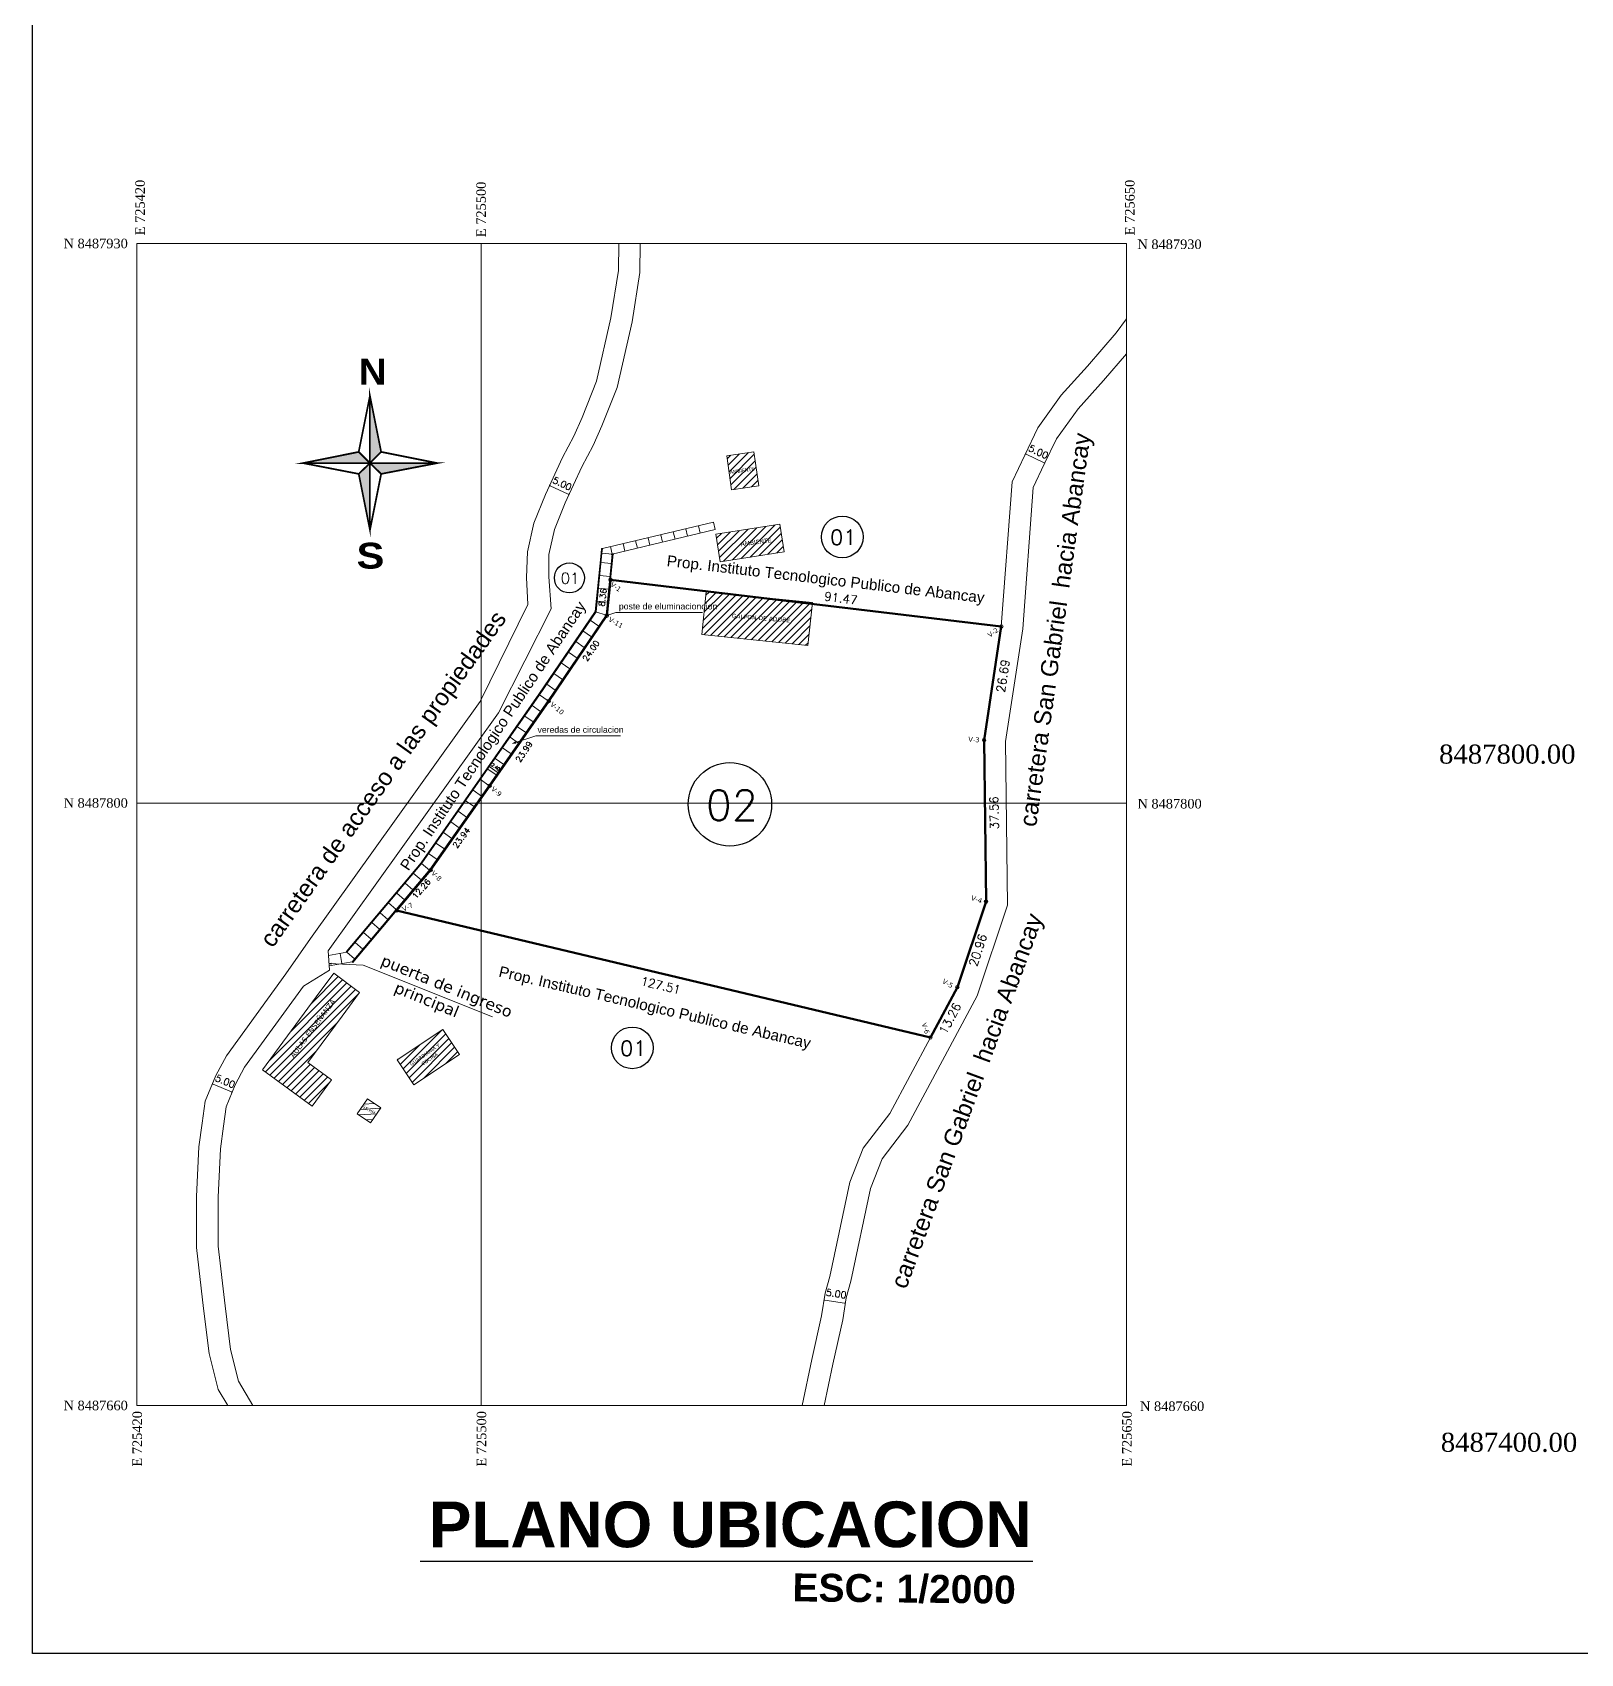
# Model space of a CAD drawing. Header units: metres. Extents: x 717911 to 838331, y 8495011 to 8501478.
# Drawn here: x 837811 to 837990.9, y 8495954.4 to 8496142.8 of the extents above; entities that cross this region are included whole.
import ezdxf
from ezdxf.enums import TextEntityAlignment as Align

# ---------------------------------------------------------------- set-up
doc = ezdxf.new("R2010")
doc.units = ezdxf.units.M
for name, color, linetype, lineweight in [('0.09', 161, 'Continuous', 9), ('1-blanco', 7, 'Continuous', 25), ('A-ACOTACION', 7, 'Continuous', 9), ('ACERO LONG', 211, 'Continuous', 35), ('Cimientos', 1, 'Continuous', 50), ('COORD', 7, 'Continuous', 0), ('Cota de Nivel', 7, 'Continuous', 0), ('Del Rotulo', 7, 'Continuous', 5), ('linea de piso', 140, 'Continuous', 13), ('lotes', 2, 'Continuous', 13), ('lotes-R', 7, 'Continuous', 0), ('MUROS-05', 5, 'Continuous', 30), ('TEXTO', 7, 'Continuous', 0)]:
    doc.layers.add(name, color=color, linetype=linetype, lineweight=lineweight)
doc.layers.add('2D Drafting - General_Pen_No__102', color=7, linetype='Continuous', lineweight=13, true_color=0xcccccc)
doc.layers.add('C-TOPO-MINR-N', color=7, linetype='Continuous', lineweight=0, true_color=0x346a34)
doc.layers.add('AMBIENTA', color=6, linetype='Continuous')
doc.layers.add('GRILLA', color=7, linetype='Continuous')
doc.styles.add('2mm', font='verdana.ttf', dxfattribs={"height": 8})
doc.styles.add('CCO', font='')
doc.styles.add('L120', font='times.ttf', dxfattribs={"height": 3})
doc.styles.add('NUMERACION', font='verdana.ttf', dxfattribs={"height": 2.5})
doc.styles.get("Standard").update_dxf_attribs({"font": 'simplex.shx'})
doc.styles.get('CCO').set_extended_font_data('Arial Black')
pattern_1 = [(45, (438304.1879, 4247147.8738), (-0.43499999927, 0.43499999927), [])]

# ---------------------------------------------------------------- blocks, each defined once
blk = doc.blocks.new('_Dot')
at = {"color": 0, "linetype": 'ByBlock', "lineweight": -2}
blk.add_line((-0.5, 0), (-1, 0), dxfattribs=at)
at = {"color": 0, "linetype": 'ByBlock', "const_width": 0.5}
blk.add_lwpolyline([(-0.25, 0, 1), (0.25, 0, 1)], format="xyb", close=True, dxfattribs=at)

msp = doc.modelspace()

# ---------------------------------------------------------------- hatches: boundary and pattern name
at = {"layer": '0.09', "lineweight": 0}
h = msp.add_hatch(dxfattribs=at)
h.set_pattern_fill('JIS_WOOD', color=256, scale=0.87)
h.set_pattern_definition([(45, (837891.7134, 8496094.0695), (-0.435, 0.435), [])])
h.paths.add_polyline_path([(837891.713, 8496093.61), (837892.29, 8496089.652), (837895.444, 8496090.111), (837894.868, 8496094.069)])
h.paths.add_polyline_path([(837892.027, 8496091.353), (837895.14, 8496091.803), (837895.053, 8496092.406), (837891.94, 8496091.956)], flags=25)
h = msp.add_hatch(dxfattribs=at)
h.set_pattern_fill('JIS_WOOD', color=256, scale=0.87)
h.set_pattern_definition(pattern_1)
h.paths.add_polyline_path([(837890.468, 8496084.474), (837890.971, 8496081.285), (837898.38, 8496082.453), (837897.877, 8496085.642)])
h.paths.add_polyline_path([(837893.268, 8496082.927), (837897.162, 8496083.465), (837897.058, 8496084.22), (837893.163, 8496083.682)], flags=24)
h = msp.add_hatch(dxfattribs=at)
h.set_pattern_fill('JIS_WOOD', color=256, scale=0.87)
h.set_pattern_definition([(45, (837888.8343, 8496077.8003), (-0.435, 0.435), [])])
h.paths.add_polyline_path([(837888.834, 8496072.819), (837901.156, 8496071.555), (837901.667, 8496076.536), (837889.345, 8496077.8)])
h.paths.add_polyline_path([(837892.138, 8496074.62), (837899.244, 8496074.081), (837899.304, 8496074.872), (837892.198, 8496075.411)], flags=24)
h = msp.add_hatch(dxfattribs=at)
h.set_pattern_fill('JIS_WOOD', color=256, scale=0.87)
h.set_pattern_definition(pattern_1)
h.paths.add_polyline_path([(837837.777, 8496022.271), (837843.53, 8496018.029), (837845.782, 8496021.083), (837843.041, 8496023.104), (837847.021, 8496028.501), (837849.047, 8496031.249), (837846.045, 8496033.485), (837844.019, 8496030.737)])
h.paths.add_polyline_path([(837841.468, 8496023.292), (837846.843, 8496030.562), (837845.844, 8496031.301), (837840.469, 8496024.031)], flags=24)
h = msp.add_hatch(dxfattribs=at)
h.set_pattern_fill('JIS_WOOD', color=256, scale=0.87)
h.set_pattern_definition(pattern_1)
h.paths.add_polyline_path([(837858.716, 8496026.955), (837853.404, 8496023.422), (837855.342, 8496020.508), (837860.655, 8496024.041)])
h.paths.add_polyline_path([(837856.387, 8496022.566), (837858.425, 8496023.958), (837858.067, 8496024.482), (837856.029, 8496023.09)], flags=24)
h.paths.add_polyline_path([(837855.041, 8496022.541), (837858.715, 8496025.051), (837858.358, 8496025.574), (837854.684, 8496023.064)], flags=24)

# ---------------------------------------------------------------- linework, layer by layer
for p, q in [((837849.008, 8496017.015, -964.236), (837851.031, 8496017.147, -964.236)), ((837849.115, 8496017.639, -964.236), (837851.479, 8496017.792, -964.236)), ((837849.563, 8496018.284, -964.236), (837850.749, 8496018.361, -964.236)), ((837849.807, 8496016.451, -964.236), (837850.583, 8496016.501, -964.236))]:
    msp.add_line(p, q, dxfattribs=at)
at = {"layer": '0.09', "lineweight": 0, "flags": 128}
for points, elevation in [([(837894.868, 8496094.069), (837891.713, 8496093.61)], -0.415), ([(837895.444, 8496090.111), (837894.868, 8496094.069)], -0.415), ([(837892.29, 8496089.652), (837891.713, 8496093.61)], -0.415), ([(837895.444, 8496090.111), (837892.29, 8496089.652)], -0.415), ([(837890.468, 8496084.474), (837897.877, 8496085.642)], -0.413), ([(837890.468, 8496084.474), (837890.971, 8496081.285)], -0.413), ([(837897.877, 8496085.642), (837898.38, 8496082.453)], -0.413), ([(837890.971, 8496081.285), (837898.38, 8496082.453)], -0.413), ([(837889.345, 8496077.8), (837888.834, 8496072.819)], -0.53), ([(837901.667, 8496076.536), (837889.345, 8496077.8)], -0.53), ([(837901.667, 8496076.536), (837901.156, 8496071.555)], -960.481), ([(837901.156, 8496071.555), (837888.834, 8496072.819)], -0.53), ([(837846.045, 8496033.485), (837844.019, 8496030.737), (837837.777, 8496022.271)], -5.291), ([(837846.045, 8496033.485), (837849.047, 8496031.249)], -5.291), ([(837849.047, 8496031.249), (837847.021, 8496028.501), (837843.041, 8496023.104)], -5.291), ([(837858.716, 8496026.955), (837853.404, 8496023.422)], -2.5), ([(837860.655, 8496024.041), (837858.716, 8496026.955)], -2.5), ([(837837.777, 8496022.271), (837843.53, 8496018.029)], -5.291), ([(837845.782, 8496021.083), (837843.041, 8496023.104)], -5.285), ([(837855.342, 8496020.508), (837853.404, 8496023.422)], -2.975), ([(837860.655, 8496024.041), (837855.342, 8496020.508)], -2.5), ([(837845.782, 8496021.083), (837843.53, 8496018.029)], -5.285), ([(837849.985, 8496018.892), (837848.783, 8496017.161)], -4.169), ([(837849.985, 8496018.892), (837851.508, 8496017.834)], -4.169), ([(837850.307, 8496016.104), (837848.783, 8496017.161)], -4.165), ([(837851.508, 8496017.834), (837850.307, 8496016.104)], -4.169)]:
    msp.add_lwpolyline(points, dxfattribs=dict(at, elevation=elevation))
at = {"layer": '2D Drafting - General_Pen_No__102', "color": 8, "linetype": 'Continuous', "lineweight": 0, "elevation": -960.481, "flags": 128}
for points in [[(837877.273, 8496082.82), (837890.178, 8496085.891)], [(837878.413, 8496082.166), (837890.387, 8496085.016)], [(837884.25, 8496083.555), (837884.042, 8496084.431)], [(837885.709, 8496083.903), (837885.501, 8496084.778)], [(837887.168, 8496084.25), (837886.96, 8496085.125)], [(837888.628, 8496084.597), (837888.419, 8496085.473)], [(837890.178, 8496085.891), (837890.387, 8496085.016)], [(837877.173, 8496082.82), (837877.12, 8496082.298), (837876.43, 8496075.522), (837869.894, 8496065.891), (837863.035, 8496056.065), (837856.201, 8496046.315), (837847.488, 8496035.981)], [(837877.273, 8496082.82), (837877.219, 8496082.288), (837876.527, 8496075.487), (837869.977, 8496065.834), (837863.117, 8496056.008), (837856.28, 8496046.254), (837847.564, 8496035.917)], [(837877.273, 8496082.82), (837877.173, 8496082.82)], [(837878.413, 8496082.166), (837878.205, 8496083.042)], [(837879.872, 8496082.513), (837879.664, 8496083.389)], [(837881.332, 8496082.861), (837881.123, 8496083.736)], [(837882.791, 8496083.208), (837882.582, 8496084.084)], [(837878.413, 8496082.166), (837877.69, 8496075.064), (837870.965, 8496065.153), (837864.1, 8496055.32), (837857.232, 8496045.522), (837848.2, 8496034.809)], [(837878.516, 8496082.191), (837877.787, 8496075.028), (837871.048, 8496065.097), (837864.182, 8496055.263), (837857.311, 8496045.461), (837848.276, 8496034.744)], [(837878.302, 8496081.075), (837877.108, 8496081.197)], [(837878.413, 8496082.166), (837877.219, 8496082.288)], [(837878.15, 8496079.583), (837876.956, 8496079.704)], [(837877.998, 8496078.09), (837876.804, 8496078.212)], [(837877.691, 8496075.063), (837876.525, 8496075.471)], [(837877.846, 8496076.598), (837876.652, 8496076.72)], [(837876.003, 8496072.578), (837875.01, 8496073.252)], [(837876.845, 8496073.819), (837875.852, 8496074.493)], [(837875.161, 8496071.337), (837874.168, 8496072.011)], [(837873.477, 8496068.854), (837872.484, 8496069.528)], [(837874.319, 8496070.096), (837873.326, 8496070.769)], [(837872.634, 8496067.613), (837871.641, 8496068.287)], [(837870.949, 8496065.131), (837869.967, 8496065.819)], [(837871.792, 8496066.372), (837870.809, 8496067.061)], [(837870.091, 8496063.901), (837869.124, 8496064.578)], [(837868.373, 8496061.441), (837867.402, 8496062.122)], [(837869.232, 8496062.671), (837868.263, 8496063.35)], [(837867.515, 8496060.211), (837866.541, 8496060.893)], [(837865.802, 8496057.748), (837864.819, 8496058.437)], [(837866.663, 8496058.976), (837865.68, 8496059.665)], [(837864.941, 8496056.52), (837863.958, 8496057.208)], [(837863.219, 8496054.063), (837862.236, 8496054.752)], [(837864.08, 8496055.291), (837863.097, 8496055.98)], [(837862.358, 8496052.835), (837861.375, 8496053.524)], [(837860.636, 8496050.378), (837859.653, 8496051.067)], [(837861.497, 8496051.606), (837860.514, 8496052.295)], [(837858.914, 8496047.922), (837857.932, 8496048.61)], [(837859.775, 8496049.15), (837858.793, 8496049.839)], [(837858.053, 8496046.693), (837857.071, 8496047.382)], [(837855.299, 8496045.091), (837856.217, 8496044.318)], [(837856.266, 8496046.238), (837857.184, 8496045.464)], [(837854.333, 8496043.944), (837855.25, 8496043.171)], [(837852.399, 8496041.651), (837853.316, 8496040.877)], [(837853.366, 8496042.797), (837854.283, 8496042.024)], [(837850.465, 8496039.357), (837851.382, 8496038.584)], [(837851.432, 8496040.504), (837852.349, 8496039.73)], [(837849.498, 8496038.21), (837850.416, 8496037.437)], [(837847.564, 8496035.917), (837848.482, 8496035.143)], [(837848.531, 8496037.063), (837849.449, 8496036.29)], [(837848.2, 8496034.809), (837848.276, 8496034.744)]]:
    msp.add_lwpolyline(points, dxfattribs=at)
at = {"layer": '2D Drafting - General_Pen_No__102', "color": 8, "linetype": 'Continuous', "lineweight": 0, "flags": 128}
for points in [[(837845.425, 8496035.547), (837847.564, 8496035.917)], [(837847, 8496034.601), (837846.795, 8496035.784)], [(837845.515, 8496034.345), (837848.2, 8496034.809)]]:
    msp.add_lwpolyline(points, dxfattribs=at)
at = {"layer": '2D Drafting - General_Pen_No__102', "linetype": 'Continuous', "lineweight": 9, "elevation": -960.481, "flags": 128}
msp.add_lwpolyline([(837847.564, 8496035.917), (837847.488, 8496035.981)], dxfattribs=at)
at = {"layer": 'A-ACOTACION', "lineweight": 30, "flags": 128}
msp.add_lwpolyline([(837811.039, 8496336.937), (838331.239, 8496336.937), (838331.239, 8495954.437), (837811.039, 8495954.437), (837811.039, 8496336.937)], dxfattribs=at)
at = {"layer": 'ACERO LONG', "color": 2, "linetype": 'Continuous', "lineweight": 9}
for p, q in [((837864.191, 8496057.546, -960.481), (837864.176, 8496057.526, -960.481)), ((837865.175, 8496056.859, -960.481), (837865.16, 8496056.839, -960.481)), ((837831.986, 8496020.716, -960.481), (837831.976, 8496020.693, -960.481))]:
    msp.add_line(p, q, dxfattribs=at)
at = {"layer": 'AMBIENTA', "lineweight": 0, "elevation": -960.481, "flags": 128}
for points in [[(837849.459, 8496034.415), (837845.496, 8496034.592), (837845.766, 8496034.649), (837845.755, 8496034.517), (837845.496, 8496034.592)], [(837864.518, 8496028.423), (837849.459, 8496034.415)]]:
    msp.add_lwpolyline(points, dxfattribs=at)
at = {"layer": 'C-TOPO-MINR-N', "lineweight": 5, "flags": 128}
for points in [[(837823.171, 8495983.255), (837823.171, 8496118.255)], [(837938.171, 8496118.255), (837823.171, 8496118.255)], [(837863.171, 8495983.255), (837863.171, 8496118.255)], [(837938.171, 8495983.255), (837938.171, 8496118.255)], [(837938.171, 8496053.255), (837823.171, 8496053.255)], [(837938.171, 8495983.255), (837823.171, 8495983.255)]]:
    msp.add_lwpolyline(points, dxfattribs=at)
at = {"layer": 'Cimientos', "color": 1, "lineweight": 5}
for centre in [(837878.21, 8496079.185, -960.481), (837877.787, 8496075.028, -960.481), (837923.622, 8496073.768, -960.481), (837871.048, 8496065.097, -960.481), (837921.623, 8496060.575), (837864.182, 8496055.263, -960.481), (837857.311, 8496045.461, -960.481), (837921.848, 8496041.796, -960.481), (837853.359, 8496040.773, -960.481), (837918.516, 8496031.859, -960.481), (837915.384, 8496026.015, -1919.963)]:
    msp.add_circle(centre, 0.2, dxfattribs=at)
at = {"layer": 'Cota de Nivel', "lineweight": 9}
for p, q in [((837926.465, 8496093.903, -960.481), (837926.454, 8496093.881, -960.481)), ((837928.723, 8496092.83, -960.481), (837928.712, 8496092.807, -960.481)), ((837871.163, 8496090.247, -960.481), (837871.153, 8496090.224, -960.481)), ((837873.433, 8496089.199, -960.481), (837873.423, 8496089.177, -960.481)), ((837834.293, 8496019.753, -960.481), (837834.283, 8496019.73, -960.481)), ((837903.002, 8495995.419, -960.481), (837903.006, 8495995.444, -960.481)), ((837905.473, 8495995.042, -960.481), (837905.477, 8495995.066, -960.481))]:
    msp.add_line(p, q, dxfattribs=at)
at = {"layer": 'Cota de Nivel', "lineweight": 9, "flags": 128}
for points in [[(837868.622, 8496076.301), (837868.434, 8496079.466), (837868.556, 8496082.455), (837869.298, 8496085.774), (837870.639, 8496089.112), (837872.626, 8496093.417), (837873.948, 8496095.896), (837874.914, 8496098.045), (837876.59, 8496102.282), (837878.265, 8496109.624), (837879.128, 8496115.106), (837879.164, 8496118.255)], [(837871.332, 8496075.829), (837871.033, 8496079.526), (837871.044, 8496082.129), (837871.694, 8496085.03), (837872.936, 8496088.121), (837874.866, 8496092.305), (837876.193, 8496094.794), (837877.218, 8496097.072), (837878.985, 8496101.54), (837880.721, 8496109.151), (837881.626, 8496114.896), (837881.664, 8496118.255)], [(837924.873, 8496090.555), (837926.361, 8496093.686), (837927.87, 8496096.86), (837930.584, 8496100.63), (837933.627, 8496104.016), (837936.979, 8496107.884), (837938.171, 8496109.525)], [(837927.331, 8496089.903), (837928.619, 8496092.612), (837930.031, 8496095.583), (837932.534, 8496099.06), (837935.502, 8496102.362), (837938.171, 8496105.442)], [(837868.622, 8496076.301), (837863.06, 8496065.033), (837843.344, 8496037.507), (837840.502, 8496033.415), (837833.579, 8496023.883), (837832.354, 8496021.6), (837831.106, 8496018.608), (837830.759, 8496016.049), (837830.387, 8496013.296), (837830.109, 8496007.531), (837830.109, 8496001.611), (837830.936, 8495994.52), (837831.592, 8495989.31), (837832.641, 8495985.135), (837833.75, 8495983.255)], [(837871.332, 8496075.829), (837865.204, 8496063.732), (837845.387, 8496036.066), (837845.553, 8496033.825), (837842.541, 8496031.967), (837835.701, 8496022.551)], [(837915.384, 8496026.015), (837910.658, 8496017.194), (837907.589, 8496013.147), (837906.019, 8496009.212), (837903.688, 8495998.243)], [(837835.701, 8496022.551), (837835.701, 8496022.551), (837835.701, 8496022.551), (837835.701, 8496022.551), (837835.701, 8496022.551), (837834.615, 8496020.525), (837833.539, 8496017.948), (837833.237, 8496015.714), (837832.879, 8496013.068), (837832.609, 8496007.471), (837832.609, 8496001.757), (837833.418, 8495994.821), (837834.054, 8495989.773), (837834.978, 8495986.094), (837836.652, 8495983.255)], [(837903.688, 8495998.243), (837903.136, 8495996.296), (837902.734, 8495993.668), (837901.59, 8495988.588), (837900.482, 8495983.255)], [(837906.133, 8495997.723), (837905.583, 8495995.764), (837905.193, 8495993.204), (837904.033, 8495988.059), (837903.035, 8495983.255)]]:
    msp.add_lwpolyline(points, dxfattribs=at)
at = {"layer": 'Cota de Nivel', "lineweight": 9, "elevation": -960.481, "flags": 128}
for points in [[(837924.873, 8496090.555), (837923.622, 8496073.768)], [(837927.331, 8496089.903), (837927.331, 8496089.903), (837926.108, 8496073.488), (837924.125, 8496060.402), (837924.353, 8496041.403), (837920.819, 8496030.864), (837912.768, 8496015.84), (837909.785, 8496011.906), (837908.42, 8496008.483), (837906.133, 8495997.723)]]:
    msp.add_lwpolyline(points, dxfattribs=at)
at = {"layer": 'Del Rotulo', "color": 7, "linetype": 'Continuous', "elevation": -960.481}
for points, const_width in [([(837850.259, 8496100.563), (837848.956, 8496094.049), (837842.492, 8496092.746), (837848.956, 8496091.493), (837850.259, 8496084.978), (837851.562, 8496091.493), (837858.076, 8496092.746), (837851.562, 8496094.049), (837850.259, 8496100.563)], 0.2), ([(837850.259, 8496100.563), (837850.259, 8496092.746), (837851.562, 8496094.049), (837850.259, 8496100.563)], 0.2), ([(837850.259, 8496100.563), (837850.259, 8496092.746), (837851.562, 8496094.049), (837850.259, 8496100.563)], 0.0451), ([(837850.259, 8496092.746), (837842.492, 8496092.746), (837848.956, 8496094.049), (837850.259, 8496092.746)], 0.2), ([(837850.259, 8496092.746), (837842.492, 8496092.746), (837848.956, 8496094.049), (837850.259, 8496092.746)], 0.0451), ([(837850.259, 8496092.746), (837850.259, 8496084.978), (837848.956, 8496091.493), (837850.259, 8496092.746)], 0.2), ([(837850.259, 8496092.746), (837850.259, 8496084.978), (837848.956, 8496091.493), (837850.259, 8496092.746)], 0.0451), ([(837850.259, 8496092.746), (837858.076, 8496092.746), (837851.562, 8496091.493), (837850.259, 8496092.746)], 0.2), ([(837850.259, 8496092.746), (837858.076, 8496092.746), (837851.562, 8496091.493), (837850.259, 8496092.746)], 0.0451)]:
    msp.add_lwpolyline(points, dxfattribs=dict(at, const_width=const_width))
at = {"layer": 'Del Rotulo', "color": 7}
for points in [[(837850.259, 8496100.563, -960.481), (837850.259, 8496092.746, -960.481), (837850.259, 8496100.563, -960.481), (837851.562, 8496094.049, -960.481)], [(837850.259, 8496092.746, -960.481), (837842.492, 8496092.746, -960.481), (837850.259, 8496092.746, -960.481), (837848.956, 8496094.049, -960.481)], [(837850.259, 8496092.746, -960.481), (837850.259, 8496084.978, -960.481), (837850.259, 8496092.746, -960.481), (837848.956, 8496091.493, -960.481)], [(837850.259, 8496092.746, -960.481), (837858.076, 8496092.746, -960.481), (837850.259, 8496092.746, -960.481), (837851.562, 8496091.493, -960.481)]]:
    msp.add_solid(points, dxfattribs=at)
at = {"layer": 'GRILLA', "color": 8}
for centre, radius in [((837905.141, 8496084.172, -959.481), 2.424), ((837873.434, 8496079.405), 1.745), ((837892.086, 8496053.105), 4.848), ((837880.739, 8496024.809), 2.424)]:
    msp.add_circle(centre, radius, dxfattribs=at)
at = {"layer": 'linea de piso', "color": 4, "linetype": 'Continuous', "lineweight": 0}
for p, q in [((837926.512, 8496093.77, -960.481), (837928.589, 8496092.782, -960.481)), ((837871.212, 8496090.114, -960.481), (837873.3, 8496089.15, -960.481)), ((837864.215, 8496057.407, -960.481), (837865.035, 8496056.834, -960.481)), ((837832.039, 8496020.586, -960.481), (837834.162, 8496019.7, -960.481)), ((837903.116, 8495995.503, -960.481), (837905.389, 8495995.156, -960.481))]:
    msp.add_line(p, q, dxfattribs=at)
at = {"layer": 'linea de piso', "color": 4, "linetype": 'Continuous', "lineweight": 0, "elevation": -960.481, "flags": 128}
for points in [[(837878.833, 8496075.39), (837877.784, 8496075.041)], [(837877.784, 8496075.041), (837877.91, 8496075.112), (837877.918, 8496075.086), (837877.929, 8496075.054), (837877.784, 8496075.041)], [(837878.833, 8496075.39), (837888.905, 8496075.39)], [(837869.536, 8496061.075), (837866.831, 8496060.172)], [(837866.831, 8496060.172), (837867.153, 8496060.346), (837867.173, 8496060.286), (837867.193, 8496060.228), (837866.831, 8496060.172)], [(837869.536, 8496061.075), (837879.392, 8496061.075)]]:
    msp.add_lwpolyline(points, dxfattribs=at)
at = {"layer": 'linea de piso', "color": 1, "linetype": 'Continuous', "lineweight": 40}
for centre in [(837878.458, 8496082.115, -960.481), (837851.348, 8496038.464, -960.481)]:
    msp.add_circle(centre, 0.05, dxfattribs=at)
at = {"layer": 'MUROS-05', "color": 5, "linetype": 'Continuous', "lineweight": 50, "elevation": -960.481, "flags": 128}
msp.add_lwpolyline([(837864.182, 8496055.263), (837857.311, 8496045.461), (837853.359, 8496040.773), (837853.359, 8496040.773), (837915.384, 8496026.015), (837915.384, 8496026.015), (837915.384, 8496026.015), (837918.516, 8496031.859), (837921.848, 8496041.796), (837921.623, 8496060.575), (837923.622, 8496073.768), (837923.622, 8496073.768), (837923.622, 8496073.768), (837878.21, 8496079.185), (837877.787, 8496075.028), (837871.048, 8496065.097)], close=True, dxfattribs=at)
at = {"layer": 'TEXTO', "lineweight": 30, "elevation": 722.26, "flags": 128}
msp.add_lwpolyline([(837856.104, 8495965.193), (837927.302, 8495965.193)], dxfattribs=at)

# ---------------------------------------------------------------- block references
at = {"layer": 'Cota de Nivel', "lineweight": 9}
for p, xscale, yscale, zscale, rotation in [((837926.422, 8496093.813, -960.481), 0.1, 0.1, 0.1, 154.5714049650867), ((837928.68, 8496092.739, -960.481), 0.1, 0.1, 0.1, 334.5714049650867), ((837871.121, 8496090.156, -960.481), 0.09999999999999998, 0.09999999999999998, 0.09999999999999998, 155.2336040500692), ((837873.391, 8496089.108, -960.481), 0.1, 0.1, 0.1, 335.2336040500692), ((837864.133, 8496057.464, -960.481), 0.1, 0.1, 0.1, 145.0789914194786), ((837865.117, 8496056.777, -960.481), 0.1, 0.1, 0.1, 325.0789914194786), ((837831.947, 8496020.624, -960.481), 0.1, 0.1, 0.1, 157.3442087092675), ((837834.254, 8496019.661, -960.481), 0.1, 0.1, 0.1, 337.3442087092675), ((837903.017, 8495995.518, -960.481), 0.1, 0.1, 0.1, 171.3209306799549), ((837905.488, 8495995.141, -960.481), 0.1, 0.1, 0.1, 351.3209306799549)]:
    msp.add_blockref('_Dot', p, dxfattribs=dict(at, xscale=xscale, yscale=yscale, zscale=zscale, rotation=rotation))

# ---------------------------------------------------------------- texts
at = {"attachment_point": 1, "style": '2mm'}
for s, insert, char_height, width, rotation in [('{\\fArial|b0|i0|c0|p34; carretera San Gabriel  hacia Abancay}', (837925.6, 8496049.92, -1920.963), 1.98, 61.38737, 82.10877), ('{\\fArial|b0|i0|c0|p34; Prop. Instituto Tecnologico Publico de Abancay }', (837884.357, 8496082.11, -615.477), 1.26878, 39.33703, 353.3518), ('{\\fArial|b0|i0|c0|p34; carretera de acceso a las propiedades}', (837836.894, 8496036.842, 3106.39), 1.98, 61.38737, 54.5968), ('{\\fArial|b0|i0|c0|p34; Prop. Instituto Tecnologico Publico de Abancay }', (837853.399, 8496045.595), 1.26878, 39.33703, 56.14625), ('{\\fArial|b0|i0|c0|p34; poste de eluminacioncion}', (837878.897, 8496076.478, -960.481), 0.726, 22.5087, 359.96923), ('{\\fArial|b0|i0|c0|p34; veredas de circulacion}', (837869.45, 8496062.136, -960.481), 0.72, 22.32268, 359.96923), ('{\\fArial|b0|i0|c0|p34; carretera San Gabriel  hacia Abancay}', (837910.434, 8495996.635, -1920.963), 1.98, 61.38737, 69.81834), ('{\\fArial|b0|i0|c0|p34; Prop. Instituto Tecnologico Publico de Abancay }', (837864.945, 8496034.449, -864.433), 1.26878, 39.33703, 346.93998)]:
    msp.add_mtext(s, dxfattribs=dict(at, insert=insert, char_height=char_height, width=width, rotation=rotation))
at = {"layer": '1-blanco', "linetype": 'Continuous', "lineweight": 9, "char_height": 1.10499, "attachment_point": 5, "rotation": 90, "style": 'L120'}
for s, insert in [('\\A1;E 725420', (837823.559, 8496122.442, -960.481)), ('\\A1;E 725500', (837863.184, 8496122.222, -960.481)), ('\\A1;E 725650', (837938.559, 8496122.442, -960.481)), ('\\A1;E 725420', (837823.226, 8495979.388, -960.481)), ('\\A1;E 725500', (837863.226, 8495979.388, -960.481)), ('\\A1;E 725650', (837938.226, 8495979.388, -960.481))]:
    msp.add_mtext(s, dxfattribs=dict(at, insert=insert))
at = {"layer": '1-blanco', "linetype": 'Continuous', "lineweight": 9, "attachment_point": 5, "style": 'L120'}
for s, insert, char_height in [('\\A1;N 8487930', (837818.392, 8496118.255, -960.481), 1.10499), ('\\A1;N 8487930', (837943.168, 8496118.167, -960.481), 1.10499), ('\\A1;8487800.00', (837982.417, 8496058.915, 317.066), 2.20999), ('\\A1;N 8487800', (837818.392, 8496053.255, -960.481), 1.10499), ('\\A1;N 8487800', (837943.177, 8496053.167, -960.481), 1.10499), ('\\A1;N 8487660', (837818.392, 8495983.255, -960.481), 1.10499), ('\\A1;N 8487660', (837943.472, 8495983.167, -960.481), 1.10499), ('\\A1;8487400.00', (837982.62, 8495978.96, 317.066), 2.20999)]:
    msp.add_mtext(s, dxfattribs=dict(at, insert=insert, char_height=char_height))
at = {"layer": '1-blanco', "linetype": 'Continuous', "lineweight": 9, "attachment_point": 8}
for s, insert, char_height, rotation in [('{\\fArial|b1|i0|c0|p34;PLANO UBICACION}', (837892.123, 8495966.718, 722.26), 5.30842, 0.01446), ('{\\fArial|b1|i0|c0|p34;ESC: 1/2000}', (837912.317, 8495960.277, 1417.94), 3.24403, 359.39347)]:
    msp.add_mtext(s, dxfattribs=dict(at, insert=insert, char_height=char_height, rotation=rotation))
at = {"layer": 'ACERO LONG', "color": 0, "linetype": 'Continuous', "lineweight": 9, "char_height": 1, "attachment_point": 5}
for s, insert, rotation in [('91.47', (837904.983, 8496077.05, -960.481), 352.67263), ('\\A1;26.69', (837923.817, 8496068.027, -960.481), 80.92895), ('\\A1;37.56', (837922.796, 8496052.112, -960.481), 91.12594), ('\\A1;20.96', (837920.901, 8496036.162, -960.481), 71.67697), ('127.51', (837884.056, 8496032.067, -960.481), 346.50884), ('13.26', (837917.659, 8496028.226, -960.481), 62.43679)]:
    msp.add_mtext(s, dxfattribs=dict(at, insert=insert, rotation=rotation))
at = {"layer": 'COORD', "lineweight": 30, "attachment_point": 5}
for s, insert, char_height, width in [('\\A1;01', (837905.253, 8496084.12, -959.481), 1.764, 2.66436), ('\\A1;01', (837873.515, 8496079.367), 1.2701, 1.91834), ('\\A1;02', (837892.31, 8496053.001), 3.528, 5.32873), ('\\A1;01', (837880.851, 8496024.757), 1.764, 2.66436)]:
    msp.add_mtext(s, dxfattribs=dict(at, insert=insert, char_height=char_height, width=width))
at = {"layer": 'Del Rotulo', "color": 7, "style": 'CCO'}
for s, width, p, p2 in [('N', 0.923838, (837848.956, 8496101.866, -960.481), (837852.185, 8496101.866, -960.481)), ('S', 1.065631, (837848.701, 8496080.491, -960.481), (837851.93, 8496080.491, -960.481))]:
    msp.add_text(s, height=3.003, dxfattribs=dict(at, width=width)).set_placement(p, p2, align=Align.FIT)
at = {"layer": 'lotes', "color": 0, "lineweight": 0, "style": 'NUMERACION'}
for s, height, rotation, p in [('AMBIENTE', 0.4065, 8.22401, (837892.113, 8496091.468, 3031.408)), ('AMBIENTE', 0.5081, 7.86289, (837893.376, 8496083.07, 5027.353)), ('GALPON DE ADOBE', 0.50808, 355.66289, (837892.281, 8496074.752, 5027.353)), ('puerta de ingreso ', 1.33507, 337.77095, (837851.399, 8496034.452, -960.481)), (' principal', 1.3351, 337.77095, (837852.42, 8496031.518, -960.481)), ('AULAS ENSEÑANZA ', 0.6097, 53.52521, (837841.415, 8496023.59, 3829.786)), ('GUARDIANIA Y', 0.40647, 34.34047, (837855.064, 8496022.695, 3829.786)), ('COCINA', 0.4065, 34.34047, (837856.41, 8496022.72, 3829.786)), ('SS.HH', 0.3689, 330.26041, (837849.377, 8496017.843, 3386.687))]:
    msp.add_text(s, height=height, rotation=rotation, dxfattribs=at).set_placement(p)
at = {"layer": 'lotes', "color": 1, "lineweight": 5, "style": 'NUMERACION'}
for s, rotation, p in [('V-1', 323.14145, (837878.139, 8496078.54, 6068.448)), ('V-11', 329.93425, (837877.91, 8496074.424, 6068.448)), ('V-2', 36.08622, (837922.299, 8496072.461, 6068.448)), ('V-10', 319.90466, (837871.149, 8496064.62, 6068.448)), ('V-3', 356.57788, (837919.775, 8496060.387, 6068.448)), ('V-9', 319.39291, (837864.288, 8496054.802, 6068.448)), ('V-8', 315.32596, (837857.337, 8496045.048, 6068.448)), ('V-7', 26.69097, (837854.173, 8496040.637, 6068.448)), ('V-4', 341.0373, (837920.055, 8496042.016, 6068.448)), ('V-5', 329.93425, (837916.693, 8496032.376, 6068.448)), ('V-6', 288.44608, (837914.362, 8496027.61, 5108.966))]:
    msp.add_text(s, height=0.5645, rotation=rotation, dxfattribs=at).set_placement(p)
at = {"layer": 'lotes-R', "color": 0, "linetype": 'Continuous', "lineweight": 9, "attachment_point": 5}
for s, insert, char_height, rotation in [('5.00', (837927.946, 8496094.056, -960.481), 0.792, 334.5714), ('5.00', (837872.604, 8496090.365, -960.481), 0.756, 335.2336), ('8.36', (837877.297, 8496077.136, -960.481), 0.6912, 82.94177), ('24.00', (837875.945, 8496070.945, -960.481), 0.6912, 55.70371), ('23.99', (837868.163, 8496059.217, -960.481), 0.6912, 55.97971), ('2.40', (837864.871, 8496057.446, -960.481), 0.36, 325.07899), ('23.94', (837860.888, 8496049.223, -960.481), 0.6912, 53.21411), ('12.26', (837856.24, 8496043.294, -960.481), 0.6912, 48.91496), ('5.00', (837833.438, 8496020.925, -960.481), 0.792, 337.34421), ('5.00', (837904.439, 8495996.25, -115.258), 0.792, 351.32093)]:
    msp.add_mtext(s, dxfattribs=dict(at, insert=insert, char_height=char_height, rotation=rotation))

doc.saveas('drawing.dxf')
